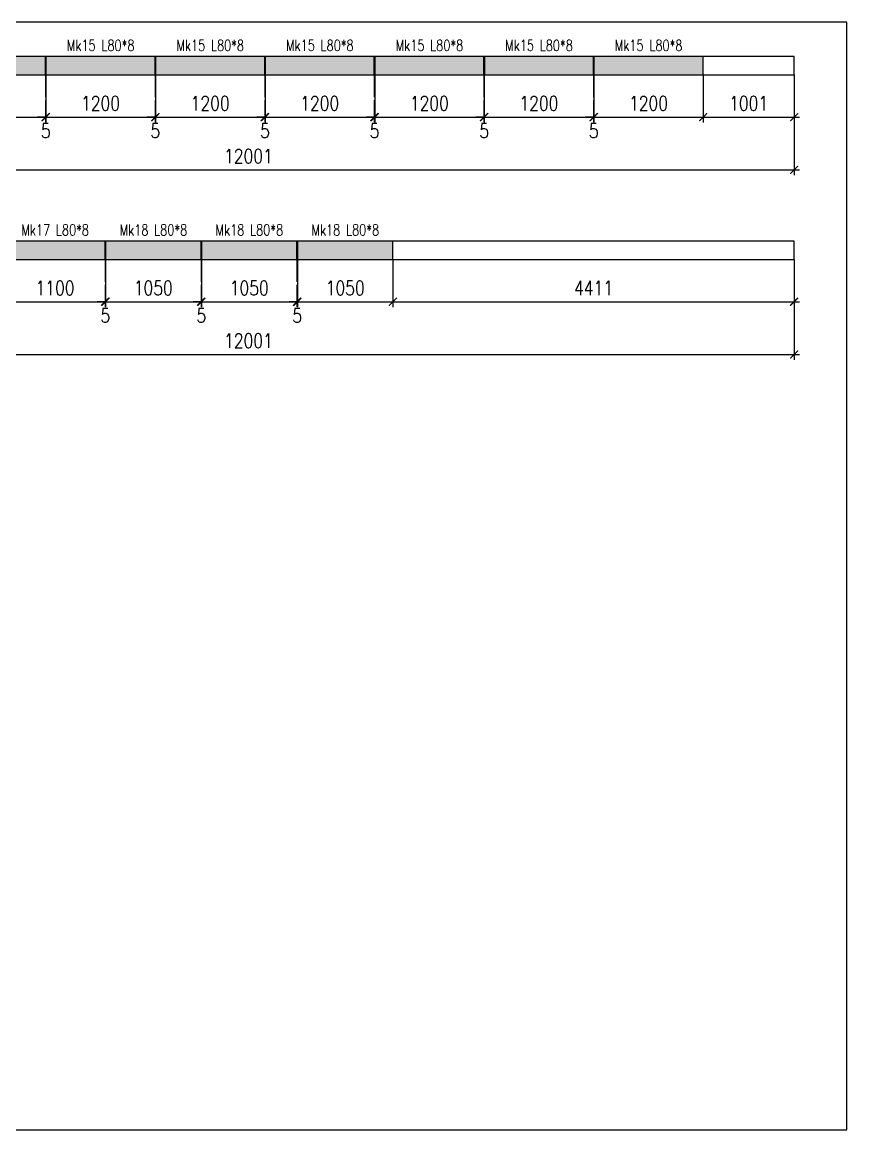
# Model space of a CAD drawing. Header units: millimetres. Extents: x -56 to 421004, y -1 to 91234.
# Drawn here: x 176239 to 185307, y 40795 to 52970 of the extents above; entities that cross this region are included whole.
import ezdxf
from ezdxf.enums import TextEntityAlignment as Align

# ---------------------------------------------------------------- set-up
doc = ezdxf.new("R2010")
doc.units = ezdxf.units.MM
doc.styles.add('EasyCutStyle', font='romans.shx', dxfattribs={"width": 0.8})
doc.styles.add('EasyCutStyleOptimezeBars', font='Romans.shx', dxfattribs={"width": 0.8})
doc.dimstyles.new('EasyCutDimOptimezeBars', dxfattribs={"dimscale": 57.971, "dimtxt": 2.7, "dimasz": 1.5, "dimexe": 1, "dimexo": 0, "dimgap": 1.25, "dimtad": 1, "dimdec": 1, "dimrnd": 0.5, "dimzin": 12, "dimdsep": 46, "dimtxsty": 'EasyCutStyleOptimezeBars', "dimblk": 'ARCHTICK', "dimblk1": 'ARCHTICK', "dimblk2": 'ARCHTICK', "dimcen": 1, "dimdle": 1, "dimclrd": 1, "dimclre": 1, "dimclrt": 3, "dimadec": 3, "dimazin": 0, "dimtfac": 1, "dimtdec": 1, "dimtix": 1, "dimtmove": 0, "dimatfit": 3, "dimfxl": 1, "dimtfill": 1, "dimtolj": 1, "dimtzin": 0, "dimarcsym": 0})

# ---------------------------------------------------------------- blocks, each defined once
blk = doc.blocks.new('_ArchTick')
at = {"color": 0, "linetype": 'ByBlock', "const_width": 0.15}
blk.add_lwpolyline([(-0.5, -0.5), (0.5, 0.5)], dxfattribs=at)
blk = doc.blocks.new('*D1181')
at = {"color": 1, "lineweight": -2}
for p, q in [((175246, 52390), (175246, 51868)), ((176496, 52390), (176496, 51868)), ((175188, 51926), (176554, 51926))]:
    blk.add_line(p, q, dxfattribs=at)
at = {"layer": 'Defpoints', "color": 0}
for p in [(175246, 52390), (176496, 52390), (176496, 51926)]:
    blk.add_point(p, dxfattribs=at)
at = {"color": 1, "lineweight": -2, "xscale": 86.9637, "yscale": 86.9637, "zscale": 86.9637, "rotation": 180}
blk.add_blockref('_ArchTick', (175246, 51926), dxfattribs=at)
at = {"color": 1, "lineweight": -2, "xscale": 86.9637, "yscale": 86.9637, "zscale": 86.9637}
blk.add_blockref('_ArchTick', (176496, 51926), dxfattribs=at)
at = {"color": 3, "insert": (175871, 52077), "char_height": 156.5, "attachment_point": 5, "style": 'EasyCutStyleOptimezeBars', "bg_fill": 3, "box_fill_scale": 1.1, "bg_fill_color": 256, "bg_fill_true_color": 13158600, "bg_fill_transparency": 2766028}
blk.add_mtext('\\A1;1250', dxfattribs=at)
blk = doc.blocks.new('*D1182')
at = {"color": 1, "lineweight": -2}
for p, q in [((176496, 52390), (176496, 51868)), ((176501, 52390), (176501, 51868)), ((176496, 51926), (176409, 51926)), ((176496, 51926), (176501, 51926)), ((176501, 51926), (176588, 51926))]:
    blk.add_line(p, q, dxfattribs=at)
at = {"layer": 'Defpoints', "color": 0}
for p in [(176496, 52390), (176501, 52390)]:
    blk.add_point(p, dxfattribs=at)
at = {"color": 1, "lineweight": -2, "xscale": 86.9637, "yscale": 86.9637, "zscale": 86.9637}
blk.add_blockref('_ArchTick', (176496, 51926), dxfattribs=at)
at = {"color": 1, "lineweight": -2, "xscale": 86.9637, "yscale": 86.9637, "zscale": 86.9637, "rotation": 180}
blk.add_blockref('_ArchTick', (176501, 51926), dxfattribs=at)
at = {"color": 3, "char_height": 156.5, "attachment_point": 5, "style": 'EasyCutStyleOptimezeBars', "bg_fill": 3, "box_fill_scale": 1.1, "bg_fill_color": 256, "bg_fill_true_color": 13158600}
for s, insert, bg_fill_transparency in [('\\A1;', (176499, 52129), 4048744), ('\\A1;5', (176499, 51776), 6737536)]:
    blk.add_mtext(s, dxfattribs=dict(at, insert=insert, bg_fill_transparency=bg_fill_transparency))
at = {"layer": 'Defpoints', "color": 0}
blk.add_point((176501, 51926), dxfattribs=at)
blk = doc.blocks.new('*D1183')
at = {"color": 1, "lineweight": -2}
for p, q in [((176501, 52390), (176501, 51868)), ((177701, 52390), (177701, 51868)), ((176443, 51926), (177759, 51926))]:
    blk.add_line(p, q, dxfattribs=at)
at = {"layer": 'Defpoints', "color": 0}
for p in [(176501, 52390), (177701, 52390), (177701, 51926)]:
    blk.add_point(p, dxfattribs=at)
at = {"color": 1, "lineweight": -2, "xscale": 86.9637, "yscale": 86.9637, "zscale": 86.9637, "rotation": 180}
blk.add_blockref('_ArchTick', (176501, 51926), dxfattribs=at)
at = {"color": 1, "lineweight": -2, "xscale": 86.9637, "yscale": 86.9637, "zscale": 86.9637}
blk.add_blockref('_ArchTick', (177701, 51926), dxfattribs=at)
at = {"color": 3, "insert": (177101, 52077), "char_height": 156.5, "attachment_point": 5, "style": 'EasyCutStyleOptimezeBars', "bg_fill": 3, "box_fill_scale": 1.1, "bg_fill_color": 256, "bg_fill_true_color": 13158600, "bg_fill_transparency": 4049776}
blk.add_mtext('\\A1;1200', dxfattribs=at)
blk = doc.blocks.new('*D1184')
at = {"color": 1, "lineweight": -2}
for p, q in [((177701, 52390), (177701, 51868)), ((177706, 52390), (177706, 51868)), ((177701, 51926), (177614, 51926)), ((177701, 51926), (177706, 51926)), ((177706, 51926), (177793, 51926))]:
    blk.add_line(p, q, dxfattribs=at)
at = {"layer": 'Defpoints', "color": 0}
for p in [(177701, 52390), (177706, 52390)]:
    blk.add_point(p, dxfattribs=at)
at = {"color": 1, "lineweight": -2, "xscale": 86.9637, "yscale": 86.9637, "zscale": 86.9637}
blk.add_blockref('_ArchTick', (177701, 51926), dxfattribs=at)
at = {"color": 1, "lineweight": -2, "xscale": 86.9637, "yscale": 86.9637, "zscale": 86.9637, "rotation": 180}
blk.add_blockref('_ArchTick', (177706, 51926), dxfattribs=at)
at = {"color": 3, "char_height": 156.5, "attachment_point": 5, "style": 'EasyCutStyleOptimezeBars', "bg_fill": 3, "box_fill_scale": 1.1, "bg_fill_color": 256, "bg_fill_true_color": 13158600}
for s, insert, bg_fill_transparency in [('\\A1;', (177704, 52129), 2900140), ('\\A1;5', (177704, 51776), 3562700)]:
    blk.add_mtext(s, dxfattribs=dict(at, insert=insert, bg_fill_transparency=bg_fill_transparency))
at = {"layer": 'Defpoints', "color": 0}
blk.add_point((177706, 51926), dxfattribs=at)
blk = doc.blocks.new('*D1185')
at = {"color": 1, "lineweight": -2}
for p, q in [((177706, 52390), (177706, 51868)), ((178906, 52390), (178906, 51868)), ((177648, 51926), (178964, 51926))]:
    blk.add_line(p, q, dxfattribs=at)
at = {"layer": 'Defpoints', "color": 0}
for p in [(177706, 52390), (178906, 52390), (178906, 51926)]:
    blk.add_point(p, dxfattribs=at)
at = {"color": 1, "lineweight": -2, "xscale": 86.9637, "yscale": 86.9637, "zscale": 86.9637, "rotation": 180}
blk.add_blockref('_ArchTick', (177706, 51926), dxfattribs=at)
at = {"color": 1, "lineweight": -2, "xscale": 86.9637, "yscale": 86.9637, "zscale": 86.9637}
blk.add_blockref('_ArchTick', (178906, 51926), dxfattribs=at)
at = {"color": 3, "insert": (178306, 52077), "char_height": 156.5, "attachment_point": 5, "style": 'EasyCutStyleOptimezeBars', "bg_fill": 3, "box_fill_scale": 1.1, "bg_fill_color": 256, "bg_fill_true_color": 13158600, "bg_fill_transparency": 4051324}
blk.add_mtext('\\A1;1200', dxfattribs=at)
blk = doc.blocks.new('*D1186')
at = {"color": 1, "lineweight": -2}
for p, q in [((178906, 52390), (178906, 51868)), ((178911, 52390), (178911, 51868)), ((178906, 51926), (178819, 51926)), ((178906, 51926), (178911, 51926)), ((178911, 51926), (178998, 51926))]:
    blk.add_line(p, q, dxfattribs=at)
at = {"layer": 'Defpoints', "color": 0}
for p in [(178906, 52390), (178911, 52390)]:
    blk.add_point(p, dxfattribs=at)
at = {"color": 1, "lineweight": -2, "xscale": 86.9637, "yscale": 86.9637, "zscale": 86.9637}
blk.add_blockref('_ArchTick', (178906, 51926), dxfattribs=at)
at = {"color": 1, "lineweight": -2, "xscale": 86.9637, "yscale": 86.9637, "zscale": 86.9637, "rotation": 180}
blk.add_blockref('_ArchTick', (178911, 51926), dxfattribs=at)
at = {"color": 3, "char_height": 156.5, "attachment_point": 5, "style": 'EasyCutStyleOptimezeBars', "bg_fill": 3, "box_fill_scale": 1.1, "bg_fill_color": 256, "bg_fill_true_color": 13158600}
for s, insert, bg_fill_transparency in [('\\A1;', (178909, 52129), 4051840), ('\\A1;5', (178909, 51776), 0)]:
    blk.add_mtext(s, dxfattribs=dict(at, insert=insert, bg_fill_transparency=bg_fill_transparency))
at = {"layer": 'Defpoints', "color": 0}
blk.add_point((178911, 51926), dxfattribs=at)
blk = doc.blocks.new('*D1187')
at = {"color": 1, "lineweight": -2}
for p, q in [((178911, 52390), (178911, 51868)), ((180111, 52390), (180111, 51868)), ((178853, 51926), (180169, 51926))]:
    blk.add_line(p, q, dxfattribs=at)
at = {"layer": 'Defpoints', "color": 0}
for p in [(178911, 52390), (180111, 52390), (180111, 51926)]:
    blk.add_point(p, dxfattribs=at)
at = {"color": 1, "lineweight": -2, "xscale": 86.9637, "yscale": 86.9637, "zscale": 86.9637, "rotation": 180}
blk.add_blockref('_ArchTick', (178911, 51926), dxfattribs=at)
at = {"color": 1, "lineweight": -2, "xscale": 86.9637, "yscale": 86.9637, "zscale": 86.9637}
blk.add_blockref('_ArchTick', (180111, 51926), dxfattribs=at)
at = {"color": 3, "insert": (179511, 52077), "char_height": 156.5, "attachment_point": 5, "style": 'EasyCutStyleOptimezeBars', "bg_fill": 3, "box_fill_scale": 1.1, "bg_fill_color": 256, "bg_fill_true_color": 13158600, "bg_fill_transparency": 3023424}
blk.add_mtext('\\A1;1200', dxfattribs=at)
blk = doc.blocks.new('*D1188')
at = {"color": 1, "lineweight": -2}
for p, q in [((180111, 52390), (180111, 51868)), ((180116, 52390), (180116, 51868)), ((180111, 51926), (180024, 51926)), ((180111, 51926), (180116, 51926)), ((180116, 51926), (180203, 51926))]:
    blk.add_line(p, q, dxfattribs=at)
at = {"layer": 'Defpoints', "color": 0}
for p in [(180111, 52390), (180116, 52390)]:
    blk.add_point(p, dxfattribs=at)
at = {"color": 1, "lineweight": -2, "xscale": 86.9637, "yscale": 86.9637, "zscale": 86.9637}
blk.add_blockref('_ArchTick', (180111, 51926), dxfattribs=at)
at = {"color": 1, "lineweight": -2, "xscale": 86.9637, "yscale": 86.9637, "zscale": 86.9637, "rotation": 180}
blk.add_blockref('_ArchTick', (180116, 51926), dxfattribs=at)
at = {"color": 3, "char_height": 156.5, "attachment_point": 5, "style": 'EasyCutStyleOptimezeBars', "bg_fill": 3, "box_fill_scale": 1.1, "bg_fill_color": 256, "bg_fill_true_color": 13158600}
for s, insert, bg_fill_transparency in [('\\A1;', (180114, 52129), 4052888), ('\\A1;5', (180114, 51776), 3066896)]:
    blk.add_mtext(s, dxfattribs=dict(at, insert=insert, bg_fill_transparency=bg_fill_transparency))
at = {"layer": 'Defpoints', "color": 0}
blk.add_point((180116, 51926), dxfattribs=at)
blk = doc.blocks.new('*D1189')
at = {"color": 1, "lineweight": -2}
for p, q in [((180116, 52390), (180116, 51868)), ((181316, 52390), (181316, 51868)), ((180058, 51926), (181374, 51926))]:
    blk.add_line(p, q, dxfattribs=at)
at = {"layer": 'Defpoints', "color": 0}
for p in [(180116, 52390), (181316, 52390), (181316, 51926)]:
    blk.add_point(p, dxfattribs=at)
at = {"color": 1, "lineweight": -2, "xscale": 86.9637, "yscale": 86.9637, "zscale": 86.9637, "rotation": 180}
blk.add_blockref('_ArchTick', (180116, 51926), dxfattribs=at)
at = {"color": 1, "lineweight": -2, "xscale": 86.9637, "yscale": 86.9637, "zscale": 86.9637}
blk.add_blockref('_ArchTick', (181316, 51926), dxfattribs=at)
at = {"color": 3, "insert": (180716, 52077), "char_height": 156.5, "attachment_point": 5, "style": 'EasyCutStyleOptimezeBars', "bg_fill": 3, "box_fill_scale": 1.1, "bg_fill_color": 256, "bg_fill_true_color": 13158600, "bg_fill_transparency": 3124812}
blk.add_mtext('\\A1;1200', dxfattribs=at)
blk = doc.blocks.new('*D1190')
at = {"color": 1, "lineweight": -2}
for p, q in [((181316, 52390), (181316, 51868)), ((181321, 52390), (181321, 51868)), ((181316, 51926), (181229, 51926)), ((181316, 51926), (181321, 51926)), ((181321, 51926), (181408, 51926))]:
    blk.add_line(p, q, dxfattribs=at)
at = {"layer": 'Defpoints', "color": 0}
for p in [(181316, 52390), (181321, 52390)]:
    blk.add_point(p, dxfattribs=at)
at = {"color": 1, "lineweight": -2, "xscale": 86.9637, "yscale": 86.9637, "zscale": 86.9637}
blk.add_blockref('_ArchTick', (181316, 51926), dxfattribs=at)
at = {"color": 1, "lineweight": -2, "xscale": 86.9637, "yscale": 86.9637, "zscale": 86.9637, "rotation": 180}
blk.add_blockref('_ArchTick', (181321, 51926), dxfattribs=at)
at = {"color": 3, "char_height": 156.5, "attachment_point": 5, "style": 'EasyCutStyleOptimezeBars', "bg_fill": 3, "box_fill_scale": 1.1, "bg_fill_color": 256, "bg_fill_true_color": 13158600}
for s, insert, bg_fill_transparency in [('\\A1;', (181319, 52129), 4058548), ('\\A1;5', (181319, 51776), 4965216)]:
    blk.add_mtext(s, dxfattribs=dict(at, insert=insert, bg_fill_transparency=bg_fill_transparency))
at = {"layer": 'Defpoints', "color": 0}
blk.add_point((181321, 51926), dxfattribs=at)
blk = doc.blocks.new('*D1191')
at = {"color": 1, "lineweight": -2}
for p, q in [((181321, 52390), (181321, 51868)), ((182521, 52390), (182521, 51868)), ((181263, 51926), (182579, 51926))]:
    blk.add_line(p, q, dxfattribs=at)
at = {"layer": 'Defpoints', "color": 0}
for p in [(181321, 52390), (182521, 52390), (182521, 51926)]:
    blk.add_point(p, dxfattribs=at)
at = {"color": 1, "lineweight": -2, "xscale": 86.9637, "yscale": 86.9637, "zscale": 86.9637, "rotation": 180}
blk.add_blockref('_ArchTick', (181321, 51926), dxfattribs=at)
at = {"color": 1, "lineweight": -2, "xscale": 86.9637, "yscale": 86.9637, "zscale": 86.9637}
blk.add_blockref('_ArchTick', (182521, 51926), dxfattribs=at)
at = {"color": 3, "insert": (181921, 52077), "char_height": 156.5, "attachment_point": 5, "style": 'EasyCutStyleOptimezeBars', "bg_fill": 3, "box_fill_scale": 1.1, "bg_fill_color": 256, "bg_fill_true_color": 13158600, "bg_fill_transparency": 2680680}
blk.add_mtext('\\A1;1200', dxfattribs=at)
blk = doc.blocks.new('*D1192')
at = {"color": 1, "lineweight": -2}
for p, q in [((182521, 52390), (182521, 51868)), ((182526, 52390), (182526, 51868)), ((182521, 51926), (182434, 51926)), ((182521, 51926), (182526, 51926)), ((182526, 51926), (182613, 51926))]:
    blk.add_line(p, q, dxfattribs=at)
at = {"layer": 'Defpoints', "color": 0}
for p in [(182521, 52390), (182526, 52390)]:
    blk.add_point(p, dxfattribs=at)
at = {"color": 1, "lineweight": -2, "xscale": 86.9637, "yscale": 86.9637, "zscale": 86.9637}
blk.add_blockref('_ArchTick', (182521, 51926), dxfattribs=at)
at = {"color": 1, "lineweight": -2, "xscale": 86.9637, "yscale": 86.9637, "zscale": 86.9637, "rotation": 180}
blk.add_blockref('_ArchTick', (182526, 51926), dxfattribs=at)
at = {"color": 3, "char_height": 156.5, "attachment_point": 5, "style": 'EasyCutStyleOptimezeBars', "bg_fill": 3, "box_fill_scale": 1.1, "bg_fill_color": 256, "bg_fill_true_color": 13158600}
for s, insert, bg_fill_transparency in [('\\A1;', (182524, 52129), 2249724), ('\\A1;5', (182524, 51776), 2251676)]:
    blk.add_mtext(s, dxfattribs=dict(at, insert=insert, bg_fill_transparency=bg_fill_transparency))
at = {"layer": 'Defpoints', "color": 0}
blk.add_point((182526, 51926), dxfattribs=at)
blk = doc.blocks.new('*D1193')
at = {"color": 1, "lineweight": -2}
for p, q in [((182526, 52390), (182526, 51868)), ((183726, 52390), (183726, 51868)), ((182468, 51926), (183784, 51926))]:
    blk.add_line(p, q, dxfattribs=at)
at = {"layer": 'Defpoints', "color": 0}
for p in [(182526, 52390), (183726, 52390), (183726, 51926)]:
    blk.add_point(p, dxfattribs=at)
at = {"color": 1, "lineweight": -2, "xscale": 86.9637, "yscale": 86.9637, "zscale": 86.9637, "rotation": 180}
blk.add_blockref('_ArchTick', (182526, 51926), dxfattribs=at)
at = {"color": 1, "lineweight": -2, "xscale": 86.9637, "yscale": 86.9637, "zscale": 86.9637}
blk.add_blockref('_ArchTick', (183726, 51926), dxfattribs=at)
at = {"color": 3, "insert": (183126, 52077), "char_height": 156.5, "attachment_point": 5, "style": 'EasyCutStyleOptimezeBars', "bg_fill": 3, "box_fill_scale": 1.1, "bg_fill_color": 256, "bg_fill_true_color": 13158600, "bg_fill_transparency": 2688936}
blk.add_mtext('\\A1;1200', dxfattribs=at)
blk = doc.blocks.new('*D1194')
at = {"color": 1, "lineweight": -2}
for p, q in [((183726, 52390), (183726, 51868)), ((184727, 52390), (184727, 51868)), ((183668, 51926), (184785, 51926))]:
    blk.add_line(p, q, dxfattribs=at)
at = {"layer": 'Defpoints', "color": 0}
for p in [(183726, 52390), (184727, 52390), (184727, 51926)]:
    blk.add_point(p, dxfattribs=at)
at = {"color": 1, "lineweight": -2, "xscale": 86.9637, "yscale": 86.9637, "zscale": 86.9637, "rotation": 180}
blk.add_blockref('_ArchTick', (183726, 51926), dxfattribs=at)
at = {"color": 1, "lineweight": -2, "xscale": 86.9637, "yscale": 86.9637, "zscale": 86.9637}
blk.add_blockref('_ArchTick', (184727, 51926), dxfattribs=at)
at = {"color": 3, "insert": (184227, 52077), "char_height": 156.5, "attachment_point": 5, "style": 'EasyCutStyleOptimezeBars', "bg_fill": 3, "box_fill_scale": 1.1, "bg_fill_color": 256, "bg_fill_true_color": 13158600, "bg_fill_transparency": 2689452}
blk.add_mtext('\\A1;1001', dxfattribs=at)
blk = doc.blocks.new('*D1195')
at = {"color": 1, "lineweight": -2}
for p, q in [((172726, 52390), (172726, 51289)), ((184727, 52390), (184727, 51289)), ((172668, 51347), (184785, 51347))]:
    blk.add_line(p, q, dxfattribs=at)
at = {"layer": 'Defpoints', "color": 0}
for p in [(172726, 52390), (184727, 52390), (184727, 51347)]:
    blk.add_point(p, dxfattribs=at)
at = {"color": 1, "lineweight": -2, "xscale": 86.9637, "yscale": 86.9637, "zscale": 86.9637, "rotation": 180}
blk.add_blockref('_ArchTick', (172726, 51347), dxfattribs=at)
at = {"color": 1, "lineweight": -2, "xscale": 86.9637, "yscale": 86.9637, "zscale": 86.9637}
blk.add_blockref('_ArchTick', (184727, 51347), dxfattribs=at)
at = {"color": 3, "insert": (178727, 51497), "char_height": 156.5, "attachment_point": 5, "style": 'EasyCutStyleOptimezeBars', "bg_fill": 3, "box_fill_scale": 1.1, "bg_fill_color": 256, "bg_fill_true_color": 13158600, "bg_fill_transparency": 777212}
blk.add_mtext('\\A1;12001', dxfattribs=at)
blk = doc.blocks.new('*D1203')
at = {"color": 1, "lineweight": -2}
for p, q in [((176051, 50361), (176051, 49839)), ((177151, 50361), (177151, 49839)), ((175993, 49897), (177209, 49897))]:
    blk.add_line(p, q, dxfattribs=at)
at = {"layer": 'Defpoints', "color": 0}
for p in [(176051, 50361), (177151, 50361), (177151, 49897)]:
    blk.add_point(p, dxfattribs=at)
at = {"color": 1, "lineweight": -2, "xscale": 86.9637, "yscale": 86.9637, "zscale": 86.9637, "rotation": 180}
blk.add_blockref('_ArchTick', (176051, 49897), dxfattribs=at)
at = {"color": 1, "lineweight": -2, "xscale": 86.9637, "yscale": 86.9637, "zscale": 86.9637}
blk.add_blockref('_ArchTick', (177151, 49897), dxfattribs=at)
at = {"color": 3, "insert": (176601, 50048), "char_height": 156.5, "attachment_point": 5, "style": 'EasyCutStyleOptimezeBars', "bg_fill": 3, "box_fill_scale": 1.1, "bg_fill_color": 256, "bg_fill_true_color": 13158600, "bg_fill_transparency": 3981520}
blk.add_mtext('\\A1;1100', dxfattribs=at)
blk = doc.blocks.new('*D1204')
at = {"color": 1, "lineweight": -2}
for p, q in [((177151, 50361), (177151, 49839)), ((177156, 50361), (177156, 49839)), ((177151, 49897), (177064, 49897)), ((177151, 49897), (177156, 49897)), ((177156, 49897), (177243, 49897))]:
    blk.add_line(p, q, dxfattribs=at)
at = {"layer": 'Defpoints', "color": 0}
for p in [(177151, 50361), (177156, 50361)]:
    blk.add_point(p, dxfattribs=at)
at = {"color": 1, "lineweight": -2, "xscale": 86.9637, "yscale": 86.9637, "zscale": 86.9637}
blk.add_blockref('_ArchTick', (177151, 49897), dxfattribs=at)
at = {"color": 1, "lineweight": -2, "xscale": 86.9637, "yscale": 86.9637, "zscale": 86.9637, "rotation": 180}
blk.add_blockref('_ArchTick', (177156, 49897), dxfattribs=at)
at = {"color": 3, "char_height": 156.5, "attachment_point": 5, "style": 'EasyCutStyleOptimezeBars', "bg_fill": 3, "box_fill_scale": 1.1, "bg_fill_color": 256, "bg_fill_true_color": 13158600, "bg_fill_transparency": 0}
for s, insert in [('\\A1;', (177154, 50100)), ('\\A1;5', (177154, 49746))]:
    blk.add_mtext(s, dxfattribs=dict(at, insert=insert))
at = {"layer": 'Defpoints', "color": 0}
blk.add_point((177156, 49897), dxfattribs=at)
blk = doc.blocks.new('*D1205')
at = {"color": 1, "lineweight": -2}
for p, q in [((177156, 50361), (177156, 49839)), ((178206, 50361), (178206, 49839)), ((177098, 49897), (178264, 49897))]:
    blk.add_line(p, q, dxfattribs=at)
at = {"layer": 'Defpoints', "color": 0}
for p in [(177156, 50361), (178206, 50361), (178206, 49897)]:
    blk.add_point(p, dxfattribs=at)
at = {"color": 1, "lineweight": -2, "xscale": 86.9637, "yscale": 86.9637, "zscale": 86.9637, "rotation": 180}
blk.add_blockref('_ArchTick', (177156, 49897), dxfattribs=at)
at = {"color": 1, "lineweight": -2, "xscale": 86.9637, "yscale": 86.9637, "zscale": 86.9637}
blk.add_blockref('_ArchTick', (178206, 49897), dxfattribs=at)
at = {"color": 3, "insert": (177681, 50048), "char_height": 156.5, "attachment_point": 5, "style": 'EasyCutStyleOptimezeBars', "bg_fill": 3, "box_fill_scale": 1.1, "bg_fill_color": 256, "bg_fill_true_color": 13158600, "bg_fill_transparency": 7276464}
blk.add_mtext('\\A1;1050', dxfattribs=at)
blk = doc.blocks.new('*D1206')
at = {"color": 1, "lineweight": -2}
for p, q in [((178206, 50361), (178206, 49839)), ((178211, 50361), (178211, 49839)), ((178206, 49897), (178119, 49897)), ((178206, 49897), (178211, 49897)), ((178211, 49897), (178298, 49897))]:
    blk.add_line(p, q, dxfattribs=at)
at = {"layer": 'Defpoints', "color": 0}
for p in [(178206, 50361), (178211, 50361)]:
    blk.add_point(p, dxfattribs=at)
at = {"color": 1, "lineweight": -2, "xscale": 86.9637, "yscale": 86.9637, "zscale": 86.9637}
blk.add_blockref('_ArchTick', (178206, 49897), dxfattribs=at)
at = {"color": 1, "lineweight": -2, "xscale": 86.9637, "yscale": 86.9637, "zscale": 86.9637, "rotation": 180}
blk.add_blockref('_ArchTick', (178211, 49897), dxfattribs=at)
at = {"color": 3, "char_height": 156.5, "attachment_point": 5, "style": 'EasyCutStyleOptimezeBars', "bg_fill": 3, "box_fill_scale": 1.1, "bg_fill_color": 256, "bg_fill_true_color": 13158600}
for s, insert, bg_fill_transparency in [('\\A1;', (178209, 50100), 10848212), ('\\A1;5', (178209, 49746), 0)]:
    blk.add_mtext(s, dxfattribs=dict(at, insert=insert, bg_fill_transparency=bg_fill_transparency))
at = {"layer": 'Defpoints', "color": 0}
blk.add_point((178211, 49897), dxfattribs=at)
blk = doc.blocks.new('*D1207')
at = {"color": 1, "lineweight": -2}
for p, q in [((178211, 50361), (178211, 49839)), ((179261, 50361), (179261, 49839)), ((178153, 49897), (179319, 49897))]:
    blk.add_line(p, q, dxfattribs=at)
at = {"layer": 'Defpoints', "color": 0}
for p in [(178211, 50361), (179261, 50361), (179261, 49897)]:
    blk.add_point(p, dxfattribs=at)
at = {"color": 1, "lineweight": -2, "xscale": 86.9637, "yscale": 86.9637, "zscale": 86.9637, "rotation": 180}
blk.add_blockref('_ArchTick', (178211, 49897), dxfattribs=at)
at = {"color": 1, "lineweight": -2, "xscale": 86.9637, "yscale": 86.9637, "zscale": 86.9637}
blk.add_blockref('_ArchTick', (179261, 49897), dxfattribs=at)
at = {"color": 3, "insert": (178736, 50048), "char_height": 156.5, "attachment_point": 5, "style": 'EasyCutStyleOptimezeBars', "bg_fill": 3, "box_fill_scale": 1.1, "bg_fill_color": 256, "bg_fill_true_color": 13158600, "bg_fill_transparency": 4014176}
blk.add_mtext('\\A1;1050', dxfattribs=at)
blk = doc.blocks.new('*D1208')
at = {"color": 1, "lineweight": -2}
for p, q in [((179261, 50361), (179261, 49839)), ((179266, 50361), (179266, 49839)), ((179261, 49897), (179174, 49897)), ((179261, 49897), (179266, 49897)), ((179266, 49897), (179353, 49897))]:
    blk.add_line(p, q, dxfattribs=at)
at = {"layer": 'Defpoints', "color": 0}
for p in [(179261, 50361), (179266, 50361)]:
    blk.add_point(p, dxfattribs=at)
at = {"color": 1, "lineweight": -2, "xscale": 86.9637, "yscale": 86.9637, "zscale": 86.9637}
blk.add_blockref('_ArchTick', (179261, 49897), dxfattribs=at)
at = {"color": 1, "lineweight": -2, "xscale": 86.9637, "yscale": 86.9637, "zscale": 86.9637, "rotation": 180}
blk.add_blockref('_ArchTick', (179266, 49897), dxfattribs=at)
at = {"color": 3, "char_height": 156.5, "attachment_point": 5, "style": 'EasyCutStyleOptimezeBars', "bg_fill": 3, "box_fill_scale": 1.1, "bg_fill_color": 256, "bg_fill_true_color": 13158600, "bg_fill_transparency": 0}
for s, insert in [('\\A1;', (179264, 50100)), ('\\A1;5', (179264, 49746))]:
    blk.add_mtext(s, dxfattribs=dict(at, insert=insert))
at = {"layer": 'Defpoints', "color": 0}
blk.add_point((179266, 49897), dxfattribs=at)
blk = doc.blocks.new('*D1209')
at = {"color": 1, "lineweight": -2}
for p, q in [((179266, 50361), (179266, 49839)), ((180316, 50361), (180316, 49839)), ((179208, 49897), (180374, 49897))]:
    blk.add_line(p, q, dxfattribs=at)
at = {"layer": 'Defpoints', "color": 0}
for p in [(179266, 50361), (180316, 50361), (180316, 49897)]:
    blk.add_point(p, dxfattribs=at)
at = {"color": 1, "lineweight": -2, "xscale": 86.9637, "yscale": 86.9637, "zscale": 86.9637, "rotation": 180}
blk.add_blockref('_ArchTick', (179266, 49897), dxfattribs=at)
at = {"color": 1, "lineweight": -2, "xscale": 86.9637, "yscale": 86.9637, "zscale": 86.9637}
blk.add_blockref('_ArchTick', (180316, 49897), dxfattribs=at)
at = {"color": 3, "insert": (179791, 50048), "char_height": 156.5, "attachment_point": 5, "style": 'EasyCutStyleOptimezeBars', "bg_fill": 3, "box_fill_scale": 1.1, "bg_fill_color": 256, "bg_fill_true_color": 13158600, "bg_fill_transparency": 7277808}
blk.add_mtext('\\A1;1050', dxfattribs=at)
blk = doc.blocks.new('*D1210')
at = {"color": 1, "lineweight": -2}
for p, q in [((180316, 50361), (180316, 49839)), ((184727, 50361), (184727, 49839)), ((180258, 49897), (184785, 49897))]:
    blk.add_line(p, q, dxfattribs=at)
at = {"layer": 'Defpoints', "color": 0}
for p in [(180316, 50361), (184727, 50361), (184727, 49897)]:
    blk.add_point(p, dxfattribs=at)
at = {"color": 1, "lineweight": -2, "xscale": 86.9637, "yscale": 86.9637, "zscale": 86.9637, "rotation": 180}
blk.add_blockref('_ArchTick', (180316, 49897), dxfattribs=at)
at = {"color": 1, "lineweight": -2, "xscale": 86.9637, "yscale": 86.9637, "zscale": 86.9637}
blk.add_blockref('_ArchTick', (184727, 49897), dxfattribs=at)
at = {"color": 3, "insert": (182522, 50048), "char_height": 156.5, "attachment_point": 5, "style": 'EasyCutStyleOptimezeBars', "bg_fill": 3, "box_fill_scale": 1.1, "bg_fill_color": 256, "bg_fill_true_color": 13158600, "bg_fill_transparency": 4035344}
blk.add_mtext('\\A1;4411', dxfattribs=at)
blk = doc.blocks.new('*D1211')
at = {"color": 1, "lineweight": -2}
for p, q in [((172726, 50361), (172726, 49260)), ((184727, 50361), (184727, 49260)), ((172668, 49317), (184785, 49317))]:
    blk.add_line(p, q, dxfattribs=at)
at = {"layer": 'Defpoints', "color": 0}
for p in [(172726, 50361), (184727, 50361), (184727, 49317)]:
    blk.add_point(p, dxfattribs=at)
at = {"color": 1, "lineweight": -2, "xscale": 86.9637, "yscale": 86.9637, "zscale": 86.9637, "rotation": 180}
blk.add_blockref('_ArchTick', (172726, 49317), dxfattribs=at)
at = {"color": 1, "lineweight": -2, "xscale": 86.9637, "yscale": 86.9637, "zscale": 86.9637}
blk.add_blockref('_ArchTick', (184727, 49317), dxfattribs=at)
at = {"color": 3, "insert": (178727, 49468), "char_height": 156.5, "attachment_point": 5, "style": 'EasyCutStyleOptimezeBars', "bg_fill": 3, "box_fill_scale": 1.1, "bg_fill_color": 256, "bg_fill_true_color": 13158600, "bg_fill_transparency": 7321088}
blk.add_mtext('\\A1;12001', dxfattribs=at)

msp = doc.modelspace()

# ---------------------------------------------------------------- linework, layer by layer
at = {"color": 5}
msp.add_lwpolyline([(168088.21, 40795.04), (185307.02, 40795.04), (185307.02, 52969.95), (168088.21, 52969.95)], close=True, dxfattribs=at)
at = {"color": 231, "true_color": 0xfd58be}
for points in [[(172726.27, 52390.2), (184727.27, 52390.2), (184727.27, 52593.11), (172726.27, 52593.11)], [(172726.27, 50361.04), (184727.27, 50361.04), (184727.27, 50563.96), (172726.27, 50563.96)]]:
    msp.add_lwpolyline(points, close=True, dxfattribs=at)
at = {"color": 7}
for points in [[(175246.27, 52390.2), (176496.27, 52390.2), (176496.27, 52593.11), (175246.27, 52593.11)], [(176501.27, 52390.2), (177701.27, 52390.2), (177701.27, 52593.11), (176501.27, 52593.11)], [(177706.27, 52390.2), (178906.27, 52390.2), (178906.27, 52593.11), (177706.27, 52593.11)], [(178911.27, 52390.2), (180111.27, 52390.2), (180111.27, 52593.11), (178911.27, 52593.11)], [(180116.27, 52390.2), (181316.27, 52390.2), (181316.27, 52593.11), (180116.27, 52593.11)], [(181321.27, 52390.2), (182521.27, 52390.2), (182521.27, 52593.11), (181321.27, 52593.11)], [(182526.27, 52390.2), (183726.27, 52390.2), (183726.27, 52593.11), (182526.27, 52593.11)], [(176051.27, 50361.04), (177151.27, 50361.04), (177151.27, 50563.96), (176051.27, 50563.96)], [(177156.27, 50361.04), (178206.27, 50361.04), (178206.27, 50563.96), (177156.27, 50563.96)], [(178211.27, 50361.04), (179261.27, 50361.04), (179261.27, 50563.96), (178211.27, 50563.96)], [(179266.27, 50361.04), (180316.27, 50361.04), (180316.27, 50563.96), (179266.27, 50563.96)]]:
    msp.add_lwpolyline(points, close=True, dxfattribs=at)
at = {"color": 34, "true_color": 0x955e17}
msp.add_solid([(175246.27, 52390.2), (176496.27, 52390.2), (175246.27, 52593.11), (176496.27, 52593.11)], dxfattribs=at)
at = {"color": 34, "true_color": 0x945b17}
for points in [[(176501.27, 52390.2), (177701.27, 52390.2), (176501.27, 52593.11), (177701.27, 52593.11)], [(177706.27, 52390.2), (178906.27, 52390.2), (177706.27, 52593.11), (178906.27, 52593.11)], [(178911.27, 52390.2), (180111.27, 52390.2), (178911.27, 52593.11), (180111.27, 52593.11)], [(180116.27, 52390.2), (181316.27, 52390.2), (180116.27, 52593.11), (181316.27, 52593.11)], [(181321.27, 52390.2), (182521.27, 52390.2), (181321.27, 52593.11), (182521.27, 52593.11)], [(182526.27, 52390.2), (183726.27, 52390.2), (182526.27, 52593.11), (183726.27, 52593.11)]]:
    msp.add_solid(points, dxfattribs=at)
at = {"color": 34, "true_color": 0x935417}
msp.add_solid([(176051.27, 50361.04), (177151.27, 50361.04), (176051.27, 50563.96), (177151.27, 50563.96)], dxfattribs=at)
at = {"color": 34, "true_color": 0x925117}
for points in [[(177156.27, 50361.04), (178206.27, 50361.04), (177156.27, 50563.96), (178206.27, 50563.96)], [(178211.27, 50361.04), (179261.27, 50361.04), (178211.27, 50563.96), (179261.27, 50563.96)], [(179266.27, 50361.04), (180316.27, 50361.04), (179266.27, 50563.96), (180316.27, 50563.96)]]:
    msp.add_solid(points, dxfattribs=at)

# ---------------------------------------------------------------- texts
at = {"style": 'EasyCutStyle', "width": 0.75}
for s, p in [('Mk15 L80*8', (177102.27, 52653.99)), ('Mk15 L80*8', (178307.27, 52653.99)), ('Mk15 L80*8', (179512.27, 52653.99)), ('Mk15 L80*8', (180717.27, 52653.99)), ('Mk15 L80*8', (181922.27, 52653.99)), ('Mk15 L80*8', (183127.27, 52653.99)), ('Mk17 L80*8', (176602.27, 50624.83)), ('Mk18 L80*8', (177682.27, 50624.83)), ('Mk18 L80*8', (178737.27, 50624.83)), ('Mk18 L80*8', (179792.27, 50624.83))]:
    msp.add_text(s, height=121.749, dxfattribs=at).set_placement(p, align=Align.CENTER)

# ---------------------------------------------------------------- next in the draw order: dimensions: what is measured, and where the dimension line sits
for base, p1, p2, picture, middle in [((176496.27, 51926.39), (175246.27, 52390.2), (176496.27, 52390.2), '*D1181', (175871.27, 52077.13)), ((177151.27, 49897.24), (176051.27, 50361.04), (177151.27, 50361.04), '*D1203', (176601.27, 50047.97))]:
    dim = msp.add_linear_dim(base=base, p1=p1, p2=p2, dimstyle='EasyCutDimOptimezeBars', override={"dimscale": 57.9758, "dimtad": 1})
    dim.commit()
    dim.dimension.update_dxf_attribs({"geometry": picture, "text_midpoint": middle})

# ---------------------------------------------------------------- next in the draw order: dimensions: what is measured, and where the dimension line sits
for base, p1, p2, picture, middle in [((176501.27, 51926.39), (176496.27, 52390.2), (176501.27, 52390.2), '*D1182', (176498.77, 51926.39)), ((177156.27, 49897.24), (177151.27, 50361.04), (177156.27, 50361.04), '*D1204', (177153.77, 49897.24))]:
    dim = msp.add_linear_dim(base=base, p1=p1, p2=p2, text='\\X<>', dimstyle='EasyCutDimOptimezeBars', override={"dimscale": 57.9758})
    dim.commit()
    dim.dimension.update_dxf_attribs({"geometry": picture, "text_midpoint": middle})

# ---------------------------------------------------------------- next in the draw order: dimensions: what is measured, and where the dimension line sits
for base, p1, p2, picture, middle in [((177701.27, 51926.39), (176501.27, 52390.2), (177701.27, 52390.2), '*D1183', (177101.27, 52077.13)), ((178206.27, 49897.24), (177156.27, 50361.04), (178206.27, 50361.04), '*D1205', (177681.27, 50047.97))]:
    dim = msp.add_linear_dim(base=base, p1=p1, p2=p2, dimstyle='EasyCutDimOptimezeBars', override={"dimscale": 57.9758, "dimtad": 1})
    dim.commit()
    dim.dimension.update_dxf_attribs({"geometry": picture, "text_midpoint": middle})

# ---------------------------------------------------------------- next in the draw order: dimensions: what is measured, and where the dimension line sits
for base, p1, p2, picture, middle in [((177706.27, 51926.39), (177701.27, 52390.2), (177706.27, 52390.2), '*D1184', (177703.77, 51926.39)), ((178211.27, 49897.24), (178206.27, 50361.04), (178211.27, 50361.04), '*D1206', (178208.77, 49897.24))]:
    dim = msp.add_linear_dim(base=base, p1=p1, p2=p2, text='\\X<>', dimstyle='EasyCutDimOptimezeBars', override={"dimscale": 57.9758})
    dim.commit()
    dim.dimension.update_dxf_attribs({"geometry": picture, "text_midpoint": middle})

# ---------------------------------------------------------------- next in the draw order: dimensions: what is measured, and where the dimension line sits
for base, p1, p2, picture, middle in [((178906.27, 51926.39), (177706.27, 52390.2), (178906.27, 52390.2), '*D1185', (178306.27, 52077.13)), ((179261.27, 49897.24), (178211.27, 50361.04), (179261.27, 50361.04), '*D1207', (178736.27, 50047.97))]:
    dim = msp.add_linear_dim(base=base, p1=p1, p2=p2, dimstyle='EasyCutDimOptimezeBars', override={"dimscale": 57.9758, "dimtad": 1})
    dim.commit()
    dim.dimension.update_dxf_attribs({"geometry": picture, "text_midpoint": middle})

# ---------------------------------------------------------------- next in the draw order: dimensions: what is measured, and where the dimension line sits
for base, p1, p2, picture, middle in [((178911.27, 51926.39), (178906.27, 52390.2), (178911.27, 52390.2), '*D1186', (178908.77, 51926.39)), ((179266.27, 49897.24), (179261.27, 50361.04), (179266.27, 50361.04), '*D1208', (179263.77, 49897.24))]:
    dim = msp.add_linear_dim(base=base, p1=p1, p2=p2, text='\\X<>', dimstyle='EasyCutDimOptimezeBars', override={"dimscale": 57.9758})
    dim.commit()
    dim.dimension.update_dxf_attribs({"geometry": picture, "text_midpoint": middle})

# ---------------------------------------------------------------- next in the draw order: dimensions: what is measured, and where the dimension line sits
for base, p1, p2, picture, middle in [((180111.27, 51926.39), (178911.27, 52390.2), (180111.27, 52390.2), '*D1187', (179511.27, 52077.13)), ((180316.27, 49897.24), (179266.27, 50361.04), (180316.27, 50361.04), '*D1209', (179791.27, 50047.97))]:
    dim = msp.add_linear_dim(base=base, p1=p1, p2=p2, dimstyle='EasyCutDimOptimezeBars', override={"dimscale": 57.9758, "dimtad": 1})
    dim.commit()
    dim.dimension.update_dxf_attribs({"geometry": picture, "text_midpoint": middle})

# ---------------------------------------------------------------- next in the draw order: dimensions: what is measured, and where the dimension line sits
dim = msp.add_linear_dim(base=(180116.27, 51926.39), p1=(180111.27, 52390.2), p2=(180116.27, 52390.2), text='\\X<>', dimstyle='EasyCutDimOptimezeBars', override={"dimscale": 57.9758})
dim.commit()
dim.dimension.update_dxf_attribs({"geometry": '*D1188', "text_midpoint": (180113.77, 51926.39)})
dim = msp.add_linear_dim(base=(184727.27, 49897.24), p1=(180316.27, 50361.04), p2=(184727.27, 50361.04), dimstyle='EasyCutDimOptimezeBars', override={"dimscale": 57.9758, "dimtad": 1})
dim.commit()
dim.dimension.update_dxf_attribs({"geometry": '*D1210', "text_midpoint": (182521.77, 50047.97)})

# ---------------------------------------------------------------- next in the draw order: dimensions: what is measured, and where the dimension line sits
for base, p1, p2, picture, middle in [((181316.27, 51926.39), (180116.27, 52390.2), (181316.27, 52390.2), '*D1189', (180716.27, 52077.13)), ((184727.27, 49317.48), (172726.27, 50361.04), (184727.27, 50361.04), '*D1211', (178726.77, 49468.22))]:
    dim = msp.add_linear_dim(base=base, p1=p1, p2=p2, dimstyle='EasyCutDimOptimezeBars', override={"dimscale": 57.9758, "dimtad": 1})
    dim.commit()
    dim.dimension.update_dxf_attribs({"geometry": picture, "text_midpoint": middle})

# ---------------------------------------------------------------- next in the draw order: dimensions: what is measured, and where the dimension line sits
dim = msp.add_linear_dim(base=(181321.27, 51926.39), p1=(181316.27, 52390.2), p2=(181321.27, 52390.2), text='\\X<>', dimstyle='EasyCutDimOptimezeBars', override={"dimscale": 57.9758})
dim.commit()
dim.dimension.update_dxf_attribs({"geometry": '*D1190', "text_midpoint": (181318.77, 51926.39)})

# ---------------------------------------------------------------- next in the draw order: dimensions: what is measured, and where the dimension line sits
dim = msp.add_linear_dim(base=(182521.27, 51926.39), p1=(181321.27, 52390.2), p2=(182521.27, 52390.2), dimstyle='EasyCutDimOptimezeBars', override={"dimscale": 57.9758, "dimtad": 1})
dim.commit()
dim.dimension.update_dxf_attribs({"geometry": '*D1191', "text_midpoint": (181921.27, 52077.13)})

# ---------------------------------------------------------------- next in the draw order: dimensions: what is measured, and where the dimension line sits
dim = msp.add_linear_dim(base=(182526.27, 51926.39), p1=(182521.27, 52390.2), p2=(182526.27, 52390.2), text='\\X<>', dimstyle='EasyCutDimOptimezeBars', override={"dimscale": 57.9758})
dim.commit()
dim.dimension.update_dxf_attribs({"geometry": '*D1192', "text_midpoint": (182523.77, 51926.39)})

# ---------------------------------------------------------------- next in the draw order: dimensions: what is measured, and where the dimension line sits
dim = msp.add_linear_dim(base=(183726.27, 51926.39), p1=(182526.27, 52390.2), p2=(183726.27, 52390.2), dimstyle='EasyCutDimOptimezeBars', override={"dimscale": 57.9758, "dimtad": 1})
dim.commit()
dim.dimension.update_dxf_attribs({"geometry": '*D1193', "text_midpoint": (183126.27, 52077.13)})

# ---------------------------------------------------------------- next in the draw order: dimensions: what is measured, and where the dimension line sits
dim = msp.add_linear_dim(base=(184727.27, 51926.39), p1=(183726.27, 52390.2), p2=(184727.27, 52390.2), dimstyle='EasyCutDimOptimezeBars', override={"dimscale": 57.9758, "dimtad": 1})
dim.commit()
dim.dimension.update_dxf_attribs({"geometry": '*D1194', "text_midpoint": (184226.77, 52077.13)})

# ---------------------------------------------------------------- next in the draw order: dimensions: what is measured, and where the dimension line sits
dim = msp.add_linear_dim(base=(184727.27, 51346.63), p1=(172726.27, 52390.2), p2=(184727.27, 52390.2), dimstyle='EasyCutDimOptimezeBars', override={"dimscale": 57.9758, "dimtad": 1})
dim.commit()
dim.dimension.update_dxf_attribs({"geometry": '*D1195', "text_midpoint": (178726.77, 51497.37)})

doc.saveas('drawing.dxf')
